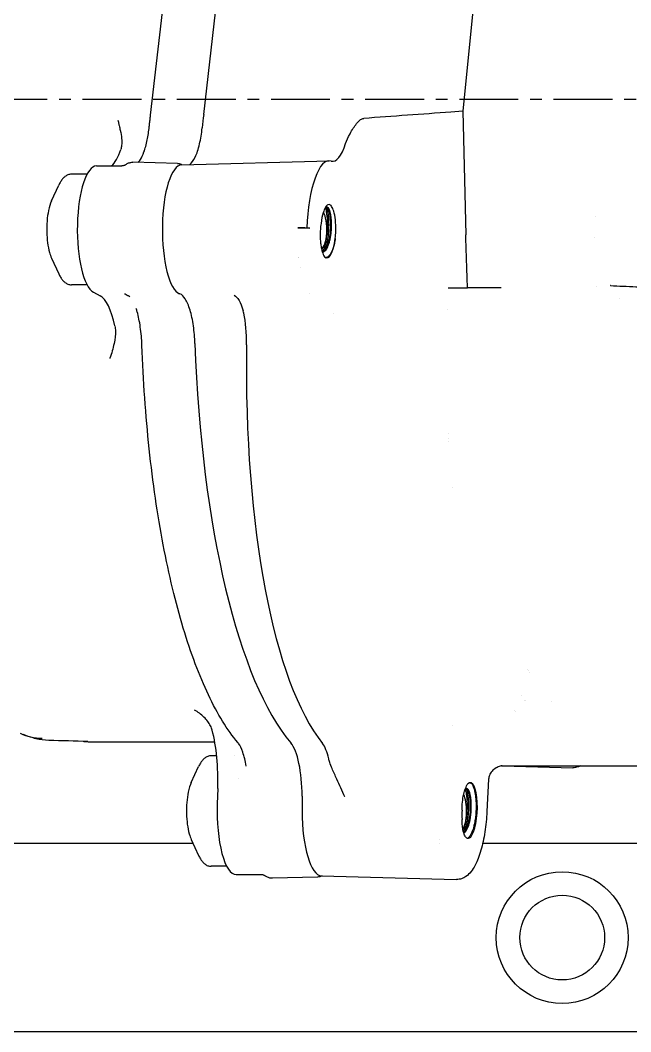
# Model space of a CAD drawing. Header units: millimetres. Extents: x 0 to 7722, y 0 to 5460.
# Drawn here: x 1285.4 to 1350.2, y 3435 to 3542.4 of the extents above; entities that cross this region are included whole.
import ezdxf

# ---------------------------------------------------------------- set-up
doc = ezdxf.new("R2010")
doc.units = ezdxf.units.MM
doc.header["$LTSCALE"] = 5
doc.linetypes.add('CENTER', pattern=[2, 1.25, -0.25, 0.25, -0.25])
doc.layers.get('0').update_dxf_attribs({"linetype": 'CONTINUOUS'})
doc.layers.add('1', color=1, linetype='CENTER')

msp = doc.modelspace()

# ---------------------------------------------------------------- linework, layer by layer
for p, q in [((1304.867, 3532.397), (1309.618, 3573.432)), ((1299.225, 3532.327), (1303.949, 3573.132)), ((1335.458, 3563.864), (1332.369, 3532.748)), ((1332.369, 3532.748), (1331.117, 3532.658)), ((1332.369, 3532.748), (1332.691, 3519.628)), ((1302.097, 3527.202), (1297.329, 3527.333)), ((1302.527, 3527.065), (1318.172, 3527.494)), ((1292.484, 3526.065), (1290.823, 3526.065)), ((1293.483, 3526.94), (1296.162, 3526.94)), ((1288.71, 3523.219), (1289.486, 3524.902)), ((1315.817, 3520.353), (1316.125, 3520.327)), ((1317.518, 3518.268), (1317.379, 3518.114)), ((1288.71, 3517.161), (1289.486, 3515.478)), ((1314.967, 3517.235), (1314.967, 3517.235)), ((1292.484, 3514.315), (1290.823, 3514.315)), ((1293.169, 3513.521), (1293.863, 3513.16)), ((1302.35, 3513.344), (1302.314, 3513.357)), ((1330.806, 3513.983), (1332.867, 3513.983)), ((1293.43, 3465.77), (1306.043, 3465.77)), ((1306.246, 3464.304), (1305.662, 3464.304)), ((1308.186, 3464.304), (1308.186, 3464.304)), ((1303.549, 3461.458), (1304.325, 3463.141)), ((1336.47, 3463.233), (1357.106, 3463.233)), ((1336.575, 3463.233), (1344.049, 3463.028)), ((1335.111, 3461.814), (1334.938, 3458.378)), ((1306.361, 3460.825), (1306.305, 3459.178)), ((1315.316, 3460.008), (1315.316, 3458.429)), ((1303.549, 3455.4), (1304.325, 3453.717)), ((1303.741, 3454.983), (1157.931, 3454.983)), ((1329.952, 3454.983), (1329.952, 3454.983)), ((1363.152, 3454.983), (1334.483, 3454.983)), ((1307.323, 3452.554), (1305.662, 3452.554)), ((1308.323, 3451.679), (1311.001, 3451.679)), ((1316.936, 3451.416), (1312.168, 3451.285)), ((1317.366, 3451.554), (1331.695, 3451.161)), ((1367.097, 3434.983), (1157.931, 3434.983))]:
    msp.add_line(p, q)
for radius in [7, 4.5]:
    msp.add_circle((1342.931, 3444.983), radius)
for centre, major_axis, ratio, start_param, end_param in [((1319.249, 3513.983), (0, 51.25), 0.3007058, 1.2032801, 1.2327296), ((1318.714, 3533.442), (-0.163, -6.007), 0.3002141, 6.1968466, 7.1101405), ((1294.472, 3534.679), (0, -8), 0.3007058, 0.2562555, 0.724394), ((1302.544, 3520.19), (0, -6.875), 0.3007058, 3.1498491, 6.171921), ((1318.008, 3520.195), (0.2, 7.299), 0.3004997, 6.1968693, 7.840535), ((1293.483, 3520.19), (0, 6.75), 0.3007058, 0, 2.9862584), ((1318.008, 3520.19), (0.066, 2.4), 0.3004998, 0.7456676, 1.3028986), ((1317.326, 3520.19), (0, -2.025), 0.3007058, 0.0660062, 2.7060415), ((1315.172, 3520.353), (0.999, -0.033), 0.0163258, 0.3053666, 1.9030161), ((1318.008, 3520.19), (0.082, 3), 0.3004998, 2.8945865, 4.3956815), ((1319.249, 3513.983), (0, -45.2), 0.3007058, 1.5918713, 1.5919181), ((1348.032, 3514.139), (-0.143, 0.007), 0.7075589, 4.7144619, 4.8523712), ((1293.49, 3505.257), (0, 8), 0.3007058, 5.3380174, 6.127851), ((1307.587, 3507.238), (-0.33, -5.999), 0.300291, 2.3285655, 2.3897647), ((1307.589, 3507.243), (-0.328, -5.993), 0.3002604, 1.705416, 2.3281962), ((1319.249, 3513.983), (0, -51.25), 0.3007058, 4.8279271, 5.9434013), ((1325.071, 3514.054), (2.824, 51.403), 0.2998821, 1.7062698, 2.8175887), ((1319.251, 3513.981), (0, -45.195), 0.3007058, 1.0829036, 1.0829055), ((1303.97, 3461.713), (0, 8), 0.3007058, 4.6011247, 5.4366593), ((1287.943, 3472.122), (-2.388, -5.504), 0.9461087, 6.2519874, 6.6727542), ((1313.511, 3460.005), (-0.001, -6.001), 0.3007573, 1.5713292, 2.8018569), ((1316.602, 3459.945), (-0.327, -5.994), 0.3002407, 2.3241826, 2.8170451), ((1308.323, 3458.428), (0, 5.875), 0.3007058, 0.0759111, 0.0759204), ((1308.323, 3458.429), (0, 3.584), 0.3007058, 6.0530767, 6.0530898), ((1333.006, 3458.429), (0.165, 3), 0.2998824, 3.5100011, 6.5612746), ((1332.165, 3458.429), (0, -2.025), 0.3007058, 0.3470042, 2.6243693), ((1308.323, 3458.429), (0, -6.75), 0.3007058, 4.6011247, 6.2831853), ((1317.383, 3458.429), (0, -6.875), 0.3007058, 4.712389, 6.2749288), ((1333.006, 3458.429), (0.132, 2.4), 0.2998824, 1.5441923, 1.9656531)]:
    msp.add_ellipse(centre, major_axis=major_axis, ratio=ratio, start_param=start_param, end_param=end_param)
for points in [[(1331.117, 3532.658), (1328.03, 3532.437), (1324.944, 3532.213), (1321.857, 3531.985)], [(1295.762, 3531.789), (1295.794, 3531.659), (1295.825, 3531.529), (1295.854, 3531.401)], [(1302.493, 3527.118), (1302.516, 3527.108), (1302.529, 3527.107), (1302.54, 3527.106)], [(1302.54, 3527.106), (1302.54, 3527.106), (1302.54, 3527.106), (1302.54, 3527.106)], [(1318.345, 3521.82), (1318.345, 3521.82), (1318.345, 3521.82), (1318.345, 3521.82)], [(1318.305, 3521.27), (1318.305, 3521.27), (1318.305, 3521.269), (1318.305, 3521.269)], [(1346.491, 3521.527), (1346.491, 3521.527), (1346.491, 3521.527), (1346.491, 3521.527)], [(1314.847, 3520.379), (1315.17, 3520.371), (1315.494, 3520.362), (1315.817, 3520.353)], [(1318.217, 3519.388), (1318.217, 3519.388), (1318.217, 3519.388), (1318.217, 3519.388)], [(1346.394, 3519.349), (1346.394, 3519.349), (1346.394, 3519.349), (1346.394, 3519.349)], [(1317.702, 3517.88), (1317.702, 3517.88), (1317.702, 3517.88), (1317.702, 3517.88)], [(1314.972, 3517.192), (1314.972, 3517.192), (1314.972, 3517.192), (1314.972, 3517.192)], [(1315.115, 3516.204), (1315.115, 3516.204), (1315.115, 3516.204), (1315.115, 3516.204)], [(1346.531, 3514.166), (1346.531, 3514.166), (1346.531, 3514.166), (1346.531, 3514.166)], [(1297.015, 3513.052), (1296.97, 3513.089), (1296.935, 3513.107), (1296.911, 3513.115)], [(1316.073, 3513.439), (1316.073, 3513.439), (1316.073, 3513.439), (1316.073, 3513.44)], [(1297.015, 3513.052), (1297.015, 3513.052), (1297.015, 3513.052), (1297.016, 3513.052)], [(1348.962, 3512.888), (1348.962, 3512.888), (1348.962, 3512.888), (1348.962, 3512.887)], [(1318.623, 3511.255), (1318.623, 3511.255), (1318.623, 3511.255), (1318.623, 3511.254)], [(1330.714, 3511.69), (1330.714, 3511.69), (1330.714, 3511.69), (1330.714, 3511.69)], [(1330.822, 3498.531), (1330.822, 3498.531), (1330.822, 3498.531), (1330.822, 3498.531)], [(1330.852, 3497.993), (1330.852, 3497.993), (1330.852, 3497.993), (1330.852, 3497.993)], [(1330.869, 3497.703), (1330.869, 3497.703), (1330.869, 3497.703), (1330.869, 3497.703)], [(1339.292, 3473.506), (1339.292, 3473.506), (1339.292, 3473.506), (1339.292, 3473.506)], [(1339.4, 3473.307), (1339.4, 3473.307), (1339.4, 3473.307), (1339.4, 3473.307)], [(1339.505, 3473.118), (1339.505, 3473.118), (1339.505, 3473.118), (1339.505, 3473.118)], [(1338.577, 3470.709), (1338.577, 3470.709), (1338.577, 3470.709), (1338.577, 3470.709)], [(1338.926, 3470.208), (1338.926, 3470.208), (1338.926, 3470.209), (1338.926, 3470.209)], [(1338.988, 3470.124), (1338.988, 3470.124), (1338.988, 3470.124), (1338.988, 3470.124)], [(1337.914, 3469.123), (1337.914, 3469.123), (1337.914, 3469.123), (1337.914, 3469.123)], [(1341.816, 3470.038), (1341.816, 3470.038), (1341.816, 3470.038), (1341.816, 3470.038)], [(1338.002, 3469.005), (1338.002, 3469.005), (1338.002, 3469.005), (1338.002, 3469.005)], [(1338.018, 3468.984), (1338.018, 3468.984), (1338.018, 3468.984), (1338.018, 3468.984)], [(1331.271, 3467.469), (1331.271, 3467.469), (1331.271, 3467.469), (1331.271, 3467.469)], [(1286.769, 3466.186), (1286.406, 3466.293), (1286.054, 3466.416), (1285.71, 3466.553)], [(1286.769, 3466.186), (1286.769, 3466.186), (1286.769, 3466.186), (1286.769, 3466.186)], [(1292.582, 3465.816), (1291.203, 3465.844), (1289.816, 3465.887), (1288.42, 3465.93)], [(1336.138, 3463.123), (1336.057, 3463.085), (1335.978, 3463.043), (1335.901, 3462.998)], [(1336.556, 3463.233), (1336.405, 3463.221), (1336.257, 3463.18), (1336.137, 3463.123)], [(1329.902, 3455.451), (1329.902, 3455.451), (1329.902, 3455.451), (1329.902, 3455.451)], [(1332.541, 3456.118), (1332.541, 3456.118), (1332.541, 3456.118), (1332.541, 3456.118)], [(1317.442, 3451.552), (1317.288, 3451.472), (1317.114, 3451.421), (1316.936, 3451.416)], [(1331.695, 3451.161), (1331.695, 3451.161), (1331.695, 3451.161), (1331.695, 3451.161)]]:
    msp.add_open_spline(points, degree=3)
for points, knots in [([(1295.854, 3531.401), (1295.867, 3531.347), (1295.88, 3531.292), (1295.933, 3531.07), (1295.973, 3530.9), (1296.144, 3530.103), (1296.206, 3529.574), (1296.143, 3528.967), (1296.111, 3528.82), (1296.066, 3528.688)], [-0.33698994, -0.33698994, -0.33698994, -0.33698994, -0.32896844, -0.32896844, -0.30413388, -0.30413388, -0.20982733, -0.20982733, -0.17476479, -0.17476479, -0.17476479, -0.17476479]), ([(1299.09, 3531.119), (1299.099, 3531.2), (1299.108, 3531.281), (1299.125, 3531.442), (1299.134, 3531.523), (1299.152, 3531.684), (1299.161, 3531.764), (1299.179, 3531.925), (1299.188, 3532.006), (1299.207, 3532.166), (1299.216, 3532.247), (1299.225, 3532.327)], [0.342294892, 0.342294892, 0.342294892, 0.342294892, 0.347339156, 0.347339156, 0.352383421, 0.352383421, 0.357427686, 0.357427686, 0.36247195, 0.36247195, 0.367516215, 0.367516215, 0.367516215, 0.367516215]), ([(1319.931, 3529.339), (1320.022, 3529.635), (1320.186, 3529.983), (1320.623, 3530.763), (1320.868, 3531.143), (1321.084, 3531.433)], [0.000001, 0.000001, 0.000001, 0.000001, 0.12162856, 0.12162856, 0.24748919, 0.24748919, 0.24748919, 0.24748919]), ([(1321.084, 3531.433), (1321.205, 3531.594), (1321.355, 3531.757), (1321.571, 3531.896), (1321.634, 3531.929), (1321.751, 3531.97), (1321.806, 3531.981), (1321.857, 3531.985)], [-1.235856621, -1.235856621, -1.235856621, -1.235856621, -1.178234047, -1.178234047, -1.15870761, -1.15870761, -1.142792169, -1.142792169, -1.142792169, -1.142792169]), ([(1297.89, 3527.318), (1297.961, 3527.375), (1298.057, 3527.479), (1298.279, 3527.824), (1298.409, 3528.097), (1298.657, 3528.784), (1298.776, 3529.219), (1298.963, 3530.135), (1299.037, 3530.617), (1299.09, 3531.119)], [0.15031853, 0.15031853, 0.15031853, 0.15031853, 0.27569203, 0.27569203, 0.4362117, 0.4362117, 0.61182032, 0.61182032, 0.77215407, 0.77215407, 0.77215407, 0.77215407]), ([(1303.361, 3527.088), (1303.372, 3527.095), (1303.383, 3527.102), (1303.597, 3527.258), (1303.792, 3527.522), (1304.145, 3528.259), (1304.3, 3528.726), (1304.55, 3529.787), (1304.645, 3530.364), (1304.71, 3530.981)], [0.1850497, 0.1850497, 0.1850497, 0.1850497, 0.19609067, 0.19609067, 0.4039702, 0.4039702, 0.61190113, 0.61190113, 0.8080357, 0.8080357, 0.8080357, 0.8080357]), ([(1296.519, 3527.04), (1296.564, 3527.076), (1296.611, 3527.11), (1296.709, 3527.172), (1296.76, 3527.199), (1296.866, 3527.248), (1296.92, 3527.269), (1297.033, 3527.303), (1297.091, 3527.316), (1297.209, 3527.332), (1297.269, 3527.335), (1297.329, 3527.333)], [1.33465712, 1.33465712, 1.33465712, 1.33465712, 1.38353625, 1.38353625, 1.43241539, 1.43241539, 1.48129453, 1.48129453, 1.53017367, 1.53017367, 1.57905281, 1.57905281, 1.57905281, 1.57905281]), ([(1302.097, 3527.202), (1302.124, 3527.202), (1302.152, 3527.2), (1302.206, 3527.194), (1302.233, 3527.19), (1302.287, 3527.181), (1302.313, 3527.175), (1302.366, 3527.162), (1302.392, 3527.154), (1302.443, 3527.137), (1302.468, 3527.128), (1302.493, 3527.118)], [1.57905281, 1.57905281, 1.57905281, 1.57905281, 1.60175824, 1.60175824, 1.62446367, 1.62446367, 1.6471691, 1.6471691, 1.66987453, 1.66987453, 1.69257996, 1.69257996, 1.69257996, 1.69257996]), ([(1290.823, 3526.065), (1290.696, 3526.065), (1290.571, 3526.04), (1290.342, 3525.951), (1290.238, 3525.889), (1290.051, 3525.743), (1289.967, 3525.658), (1289.812, 3525.472), (1289.741, 3525.37), (1289.607, 3525.149), (1289.545, 3525.03), (1289.486, 3524.902)], [4.71238898, 4.71238898, 4.71238898, 4.71238898, 4.82793254, 4.82793254, 4.94347609, 4.94347609, 5.05901965, 5.05901965, 5.17456321, 5.17456321, 5.29010676, 5.29010676, 5.29010676, 5.29010676]), ([(1296.519, 3527.04), (1296.517, 3527.039), (1296.511, 3527.034), (1296.49, 3527.021), (1296.475, 3527.012), (1296.434, 3526.992), (1296.408, 3526.982), (1296.349, 3526.963), (1296.314, 3526.955), (1296.241, 3526.943), (1296.201, 3526.94), (1296.162, 3526.94)], [1.33465712, 1.33465712, 1.33465712, 1.33465712, 1.38188496, 1.38188496, 1.4291128, 1.4291128, 1.47634064, 1.47634064, 1.52356848, 1.52356848, 1.57079633, 1.57079633, 1.57079633, 1.57079633]), ([(1288.71, 3523.219), (1288.577, 3522.932), (1288.474, 3522.59), (1288.322, 3521.86), (1288.27, 3521.482), (1288.209, 3520.707), (1288.198, 3520.311), (1288.216, 3519.53), (1288.245, 3519.145), (1288.34, 3518.416), (1288.407, 3518.072), (1288.555, 3517.544), (1288.626, 3517.342), (1288.71, 3517.161)], [5.2901068, 5.2901068, 5.2901068, 5.2901068, 5.6789314, 5.6789314, 6.0253293, 6.0253293, 6.360161, 6.360161, 6.6932449, 6.6932449, 7.0314197, 7.0314197, 7.2762639, 7.2762639, 7.2762639, 7.2762639]), ([(1318.839, 3519.232), (1318.872, 3519.533), (1318.885, 3519.784), (1318.899, 3520.192), (1318.898, 3520.433), (1318.874, 3521.039), (1318.837, 3521.395), (1318.717, 3522.037), (1318.642, 3522.265), (1318.494, 3522.597), (1318.407, 3522.723), (1318.227, 3522.855), (1318.136, 3522.865), (1317.954, 3522.773), (1317.865, 3522.674), (1317.7, 3522.381), (1317.628, 3522.196), (1317.567, 3521.966)], [-0.61791317, -0.61791317, -0.61791317, -0.61791317, -0.58179369, -0.58179369, -0.5300367, -0.5300367, -0.4482573, -0.4482573, -0.36103487, -0.36103487, -0.26710898, -0.26710898, -0.17705663, -0.17705663, -0.08861413, -0.08861413, -0.000001, -0.000001, -0.000001, -0.000001]), ([(1317.885, 3522.578), (1317.904, 3522.57), (1317.923, 3522.558), (1317.941, 3522.542), (1318.011, 3522.482), (1318.075, 3522.368), (1318.132, 3522.204), (1318.161, 3522.122), (1318.187, 3522.03), (1318.21, 3521.927), (1318.234, 3521.824), (1318.254, 3521.71), (1318.271, 3521.588), (1318.288, 3521.467), (1318.3, 3521.338), (1318.309, 3521.203), (1318.318, 3521.067), (1318.324, 3520.924), (1318.326, 3520.779), (1318.327, 3520.635), (1318.325, 3520.488), (1318.319, 3520.338), (1318.312, 3520.189), (1318.302, 3520.037), (1318.287, 3519.889), (1318.257, 3519.594), (1318.208, 3519.302), (1318.146, 3519.041), (1318.084, 3518.78), (1318.008, 3518.542), (1317.921, 3518.351), (1317.878, 3518.255), (1317.83, 3518.169), (1317.781, 3518.096), (1317.732, 3518.023), (1317.681, 3517.962), (1317.629, 3517.915), (1317.577, 3517.867), (1317.523, 3517.833), (1317.469, 3517.812), (1317.466, 3517.811), (1317.464, 3517.81), (1317.461, 3517.809)], [0.014569824, 0.014569824, 0.014569824, 0.014569824, 0.015625, 0.015625, 0.015625, 0.01953125, 0.01953125, 0.01953125, 0.021484375, 0.021484375, 0.021484375, 0.0234375, 0.0234375, 0.0234375, 0.025390625, 0.025390625, 0.025390625, 0.02734375, 0.02734375, 0.02734375, 0.029296875, 0.029296875, 0.029296875, 0.03125, 0.03125, 0.03125, 0.03515625, 0.03515625, 0.03515625, 0.0390625, 0.0390625, 0.0390625, 0.041015625, 0.041015625, 0.041015625, 0.04296875, 0.04296875, 0.04296875, 0.044921875, 0.044921875, 0.044921875, 0.045022383, 0.045022383, 0.045022383, 0.045022383]), ([(1317.467, 3517.79), (1317.505, 3517.79), (1317.543, 3517.798), (1317.581, 3517.811), (1317.689, 3517.851), (1317.795, 3517.948), (1317.892, 3518.093), (1317.94, 3518.166), (1317.987, 3518.252), (1318.031, 3518.348), (1318.076, 3518.444), (1318.117, 3518.55), (1318.156, 3518.665), (1318.194, 3518.781), (1318.229, 3518.907), (1318.26, 3519.038), (1318.291, 3519.169), (1318.318, 3519.306), (1318.341, 3519.449), (1318.364, 3519.592), (1318.383, 3519.74), (1318.399, 3519.888), (1318.414, 3520.036), (1318.425, 3520.185), (1318.432, 3520.336), (1318.446, 3520.637), (1318.443, 3520.93), (1318.423, 3521.203), (1318.413, 3521.34), (1318.399, 3521.468), (1318.382, 3521.59), (1318.365, 3521.711), (1318.345, 3521.826), (1318.323, 3521.929), (1318.3, 3522.032), (1318.274, 3522.125), (1318.246, 3522.206), (1318.218, 3522.287), (1318.187, 3522.357), (1318.154, 3522.414), (1318.122, 3522.47), (1318.088, 3522.513), (1318.053, 3522.543), (1318.018, 3522.572), (1317.982, 3522.588), (1317.947, 3522.59), (1317.877, 3522.593), (1317.806, 3522.539), (1317.74, 3522.434), (1317.728, 3522.414), (1317.716, 3522.393), (1317.704, 3522.37)], [0.959579544, 0.959579544, 0.959579544, 0.959579544, 0.9609375, 0.9609375, 0.9609375, 0.96484375, 0.96484375, 0.96484375, 0.966796875, 0.966796875, 0.966796875, 0.96875, 0.96875, 0.96875, 0.970703125, 0.970703125, 0.970703125, 0.97265625, 0.97265625, 0.97265625, 0.974609375, 0.974609375, 0.974609375, 0.9765625, 0.9765625, 0.9765625, 0.98046875, 0.98046875, 0.98046875, 0.982421875, 0.982421875, 0.982421875, 0.984375, 0.984375, 0.984375, 0.986328125, 0.986328125, 0.986328125, 0.98828125, 0.98828125, 0.98828125, 0.990234375, 0.990234375, 0.990234375, 0.9921875, 0.9921875, 0.9921875, 0.99609375, 0.99609375, 0.99609375, 0.996812929, 0.996812929, 0.996812929, 0.996812929]), ([(1317.788, 3522.501), (1317.816, 3522.403), (1317.841, 3522.297), (1317.863, 3522.183), (1317.891, 3522.039), (1317.916, 3521.881), (1317.937, 3521.713), (1317.957, 3521.546), (1317.972, 3521.371), (1317.982, 3521.188), (1317.992, 3521.006), (1317.996, 3520.815), (1317.995, 3520.623), (1317.993, 3520.432), (1317.986, 3520.239), (1317.973, 3520.045), (1317.96, 3519.852), (1317.941, 3519.657), (1317.918, 3519.47), (1317.871, 3519.095), (1317.802, 3518.735), (1317.713, 3518.423), (1317.669, 3518.267), (1317.62, 3518.121), (1317.566, 3517.989), (1317.543, 3517.93), (1317.519, 3517.875), (1317.494, 3517.823)], [0.051193, 0.051193, 0.051193, 0.051193, 0.052734375, 0.052734375, 0.052734375, 0.0546875, 0.0546875, 0.0546875, 0.056640625, 0.056640625, 0.056640625, 0.05859375, 0.05859375, 0.05859375, 0.060546875, 0.060546875, 0.060546875, 0.0625, 0.0625, 0.0625, 0.06640625, 0.06640625, 0.06640625, 0.068359375, 0.068359375, 0.068359375, 0.069220415, 0.069220415, 0.069220415, 0.069220415]), ([(1317.795, 3518.118), (1317.808, 3518.152), (1317.82, 3518.188), (1317.832, 3518.225), (1317.879, 3518.371), (1317.922, 3518.527), (1317.96, 3518.692), (1317.998, 3518.858), (1318.032, 3519.033), (1318.061, 3519.215), (1318.09, 3519.397), (1318.114, 3519.583), (1318.131, 3519.772), (1318.149, 3519.961), (1318.161, 3520.155), (1318.167, 3520.347), (1318.173, 3520.538), (1318.174, 3520.726), (1318.17, 3520.912), (1318.166, 3521.098), (1318.156, 3521.282), (1318.142, 3521.455), (1318.128, 3521.628), (1318.11, 3521.792), (1318.086, 3521.948), (1318.083, 3521.966), (1318.08, 3521.983), (1318.077, 3522), (1318.068, 3522.059), (1318.057, 3522.117), (1318.046, 3522.173), (1318.02, 3522.3), (1317.992, 3522.418), (1317.96, 3522.524)], [0.946774593, 0.946774593, 0.946774593, 0.946774593, 0.947265625, 0.947265625, 0.947265625, 0.94921875, 0.94921875, 0.94921875, 0.951171875, 0.951171875, 0.951171875, 0.953125, 0.953125, 0.953125, 0.955078125, 0.955078125, 0.955078125, 0.95703125, 0.95703125, 0.95703125, 0.958984375, 0.958984375, 0.958984375, 0.9609375, 0.9609375, 0.9609375, 0.961153054, 0.961153054, 0.961153054, 0.961914063, 0.961914063, 0.961914063, 0.963640709, 0.963640709, 0.963640709, 0.963640709]), ([(1317.33, 3520.844), (1317.313, 3520.742), (1317.298, 3520.636), (1317.285, 3520.527), (1317.278, 3520.462), (1317.271, 3520.395), (1317.265, 3520.329), (1317.25, 3520.152), (1317.24, 3519.972), (1317.236, 3519.79), (1317.232, 3519.607), (1317.233, 3519.427), (1317.24, 3519.25), (1317.247, 3519.074), (1317.26, 3518.899), (1317.278, 3518.733), (1317.285, 3518.662), (1317.294, 3518.592), (1317.304, 3518.524), (1317.317, 3518.435), (1317.331, 3518.349), (1317.347, 3518.265), (1317.375, 3518.118), (1317.409, 3517.982), (1317.445, 3517.859), (1317.519, 3517.614), (1317.608, 3517.418), (1317.707, 3517.287)], [0, 0, 0, 0, 0.0779485, 0.0779485, 0.0779485, 0.125, 0.125, 0.125, 0.25, 0.25, 0.25, 0.375, 0.375, 0.375, 0.5, 0.5, 0.5, 0.5540466, 0.5540466, 0.5540466, 0.625, 0.625, 0.625, 0.75, 0.75, 0.75, 1, 1, 1, 1]), ([(1332.867, 3513.983), (1332.84, 3514.924), (1332.808, 3515.865), (1332.777, 3516.805), (1332.746, 3517.746), (1332.714, 3518.687), (1332.691, 3519.628)], [0, 0, 0, 0, 0.5, 0.5, 0.5, 0.99999999, 0.99999999, 0.99999999, 0.99999999]), ([(1318.839, 3519.232), (1318.811, 3519.047), (1318.777, 3518.871), (1318.739, 3518.703), (1318.7, 3518.536), (1318.656, 3518.375), (1318.608, 3518.228), (1318.559, 3518.082), (1318.507, 3517.949), (1318.451, 3517.829), (1318.395, 3517.71), (1318.336, 3517.604), (1318.275, 3517.516), (1318.214, 3517.429), (1318.151, 3517.358), (1318.085, 3517.305), (1318.018, 3517.251), (1317.951, 3517.216), (1317.883, 3517.2), (1317.878, 3517.199), (1317.874, 3517.198), (1317.869, 3517.197)], [0, 0, 0, 0, 0.001953125, 0.001953125, 0.001953125, 0.00390625, 0.00390625, 0.00390625, 0.005859375, 0.005859375, 0.005859375, 0.0078125, 0.0078125, 0.0078125, 0.009765625, 0.009765625, 0.009765625, 0.01171875, 0.01171875, 0.01171875, 0.011847205, 0.011847205, 0.011847205, 0.011847205]), ([(1289.486, 3515.478), (1289.545, 3515.35), (1289.607, 3515.231), (1289.741, 3515.01), (1289.812, 3514.908), (1289.967, 3514.722), (1290.051, 3514.637), (1290.238, 3514.491), (1290.342, 3514.429), (1290.571, 3514.34), (1290.696, 3514.315), (1290.823, 3514.315)], [0.99307854, 0.99307854, 0.99307854, 0.99307854, 1.1086221, 1.1086221, 1.22416566, 1.22416566, 1.33970921, 1.33970921, 1.45525277, 1.45525277, 1.57079633, 1.57079633, 1.57079633, 1.57079633]), ([(1348.037, 3514.24), (1348.945, 3514.195), (1349.848, 3514.151), (1350.746, 3514.109), (1351.194, 3514.087), (1351.642, 3514.066), (1352.088, 3514.045), (1352.534, 3514.025), (1352.978, 3514.004), (1353.417, 3513.984)], [0, 0, 0, 0, 0.5, 0.5, 0.5, 0.75, 0.75, 0.75, 1, 1, 1, 1]), ([(1296.471, 3513.37), (1296.477, 3513.367), (1296.482, 3513.364), (1296.492, 3513.358), (1296.496, 3513.355), (1296.504, 3513.351), (1296.507, 3513.349), (1296.512, 3513.345), (1296.514, 3513.344), (1296.517, 3513.341), (1296.518, 3513.341), (1296.519, 3513.34)], [4.867723284, 4.867723284, 4.867723284, 4.867723284, 4.883884265, 4.883884265, 4.900045247, 4.900045247, 4.916206229, 4.916206229, 4.93236721, 4.93236721, 4.948528192, 4.948528192, 4.948528192, 4.948528192]), ([(1296.911, 3513.115), (1296.882, 3513.126), (1296.854, 3513.137), (1296.798, 3513.162), (1296.771, 3513.176), (1296.718, 3513.204), (1296.692, 3513.219), (1296.641, 3513.251), (1296.615, 3513.268), (1296.566, 3513.303), (1296.542, 3513.321), (1296.519, 3513.34)], [4.82112559, 4.82112559, 4.82112559, 4.82112559, 4.84660611, 4.84660611, 4.87208663, 4.87208663, 4.89756715, 4.89756715, 4.92304767, 4.92304767, 4.94852819, 4.94852819, 4.94852819, 4.94852819]), ([(1303.941, 3508.075), (1303.918, 3508.724), (1303.864, 3509.357), (1303.691, 3510.574), (1303.57, 3511.145), (1303.274, 3512.123), (1303.102, 3512.523), (1302.735, 3513.093), (1302.545, 3513.272), (1302.35, 3513.344)], [0, 0, 0, 0, 0.19608835, 0.19608835, 0.4039702, 0.4039702, 0.61189881, 0.61189881, 0.8080357, 0.8080357, 0.8080357, 0.8080357]), ([(1308.088, 3513.2), (1308.282, 3513.125), (1308.462, 3512.947), (1308.628, 3512.665), (1308.794, 3512.383), (1308.938, 3512.011), (1309.058, 3511.553)], [0.00000001, 0.00000001, 0.00000001, 0.00000001, 0.5, 0.5, 0.5, 1, 1, 1, 1]), ([(1336.448, 3513.983), (1336.139, 3513.983), (1335.817, 3513.983), (1335.111, 3513.983), (1334.733, 3513.983), (1334.047, 3513.983), (1333.741, 3513.983), (1333.229, 3513.983), (1333.022, 3513.983), (1332.867, 3513.983)], [0, 0, 0, 0, 0.09703042, 0.09703042, 0.21189233, 0.21189233, 0.32046938, 0.32046938, 0.4238132, 0.4238132, 0.4238132, 0.4238132]), ([(1298.31, 3507.884), (1298.285, 3508.555), (1298.228, 3509.22), (1298.058, 3510.419), (1297.945, 3510.97), (1297.776, 3511.567), (1297.738, 3511.691), (1297.699, 3511.808)], [0, 0, 0, 0, 0.20266919, 0.20266919, 0.39958774, 0.39958774, 0.45428806, 0.45428806, 0.45428806, 0.45428806]), ([(1295.44, 3509.941), (1295.475, 3509.78), (1295.496, 3509.602), (1295.511, 3509.014), (1295.458, 3508.572), (1295.242, 3507.565), (1295.087, 3507.041), (1294.916, 3506.506), (1294.914, 3506.502), (1294.913, 3506.499)], [-0.4245405, -0.4245405, -0.4245405, -0.4245405, -0.34091819, -0.34091819, -0.17247531, -0.17247531, 0, 0, 0.00125206, 0.00125206, 0.00125206, 0.00125206]), ([(1308.485, 3465.719), (1307.382, 3467.026), (1306.34, 3468.718), (1304.401, 3472.798), (1303.505, 3475.185), (1301.894, 3480.546), (1301.18, 3483.52), (1299.966, 3489.911), (1299.467, 3493.328), (1298.706, 3500.442), (1298.445, 3504.138), (1298.31, 3507.884)], [5.0546839, 5.0546839, 5.0546839, 5.0546839, 5.2764309, 5.2764309, 5.4981779, 5.4981779, 5.719925, 5.719925, 5.941672, 5.941672, 6.1634191, 6.1634191, 6.1634191, 6.1634191]), ([(1305.772, 3467.014), (1305.732, 3467.163), (1305.673, 3467.318), (1305.431, 3467.795), (1305.196, 3468.109), (1304.596, 3468.7), (1304.254, 3468.949), (1303.906, 3469.149), (1303.904, 3469.15), (1303.901, 3469.152)], [1.2622522, 1.2622522, 1.2622522, 1.2622522, 1.3458745, 1.3458745, 1.51431734, 1.51431734, 1.68679262, 1.68679262, 1.68804469, 1.68804469, 1.68804469, 1.68804469]), ([(1288.42, 3465.93), (1287.965, 3465.945), (1287.503, 3466.002), (1286.964, 3466.132), (1286.866, 3466.158), (1286.769, 3466.186)], [0, 0, 0, 0, 0.13695401, 0.13695401, 0.16760877, 0.16760877, 0.16760877, 0.16760877]), ([(1292.129, 3465.826), (1292.148, 3465.824), (1292.167, 3465.822), (1292.323, 3465.81), (1292.461, 3465.8), (1292.737, 3465.785), (1292.876, 3465.78), (1293.153, 3465.772), (1293.292, 3465.77), (1293.43, 3465.77)], [1.545114118, 1.545114118, 1.545114118, 1.545114118, 1.546222005, 1.546222005, 1.554413445, 1.554413445, 1.562604886, 1.562604886, 1.570796327, 1.570796327, 1.570796327, 1.570796327]), ([(1309.391, 3463.196), (1309.29, 3463.751), (1309.161, 3464.256), (1308.88, 3465.067), (1308.722, 3465.39), (1308.545, 3465.644), (1308.514, 3465.684), (1308.485, 3465.719)], [0, 0, 0, 0, 0.19630504, 0.19630504, 0.38651833, 0.38651833, 0.42734788, 0.42734788, 0.42734788, 0.42734788]), ([(1305.662, 3464.304), (1305.535, 3464.304), (1305.41, 3464.279), (1305.181, 3464.19), (1305.077, 3464.128), (1304.89, 3463.981), (1304.806, 3463.897), (1304.651, 3463.711), (1304.58, 3463.609), (1304.446, 3463.388), (1304.384, 3463.268), (1304.325, 3463.141)], [4.71238898, 4.71238898, 4.71238898, 4.71238898, 4.82793254, 4.82793254, 4.94347609, 4.94347609, 5.05901965, 5.05901965, 5.17456321, 5.17456321, 5.29010676, 5.29010676, 5.29010676, 5.29010676]), ([(1318.245, 3463.593), (1318.223, 3463.659), (1318.204, 3463.723), (1318.168, 3463.85), (1318.153, 3463.913), (1318.139, 3463.974)], [-0.049714346, -0.049714346, -0.049714346, -0.049714346, -0.024874091, -0.024874091, -0.000000272, -0.000000272, -0.000000272, -0.000000272]), ([(1319.864, 3459.919), (1319.862, 3459.922), (1319.861, 3459.925), (1319.595, 3460.559), (1319.295, 3461.194), (1318.828, 3462.191), (1318.651, 3462.571), (1318.401, 3463.16), (1318.314, 3463.382), (1318.245, 3463.593)], [-0.00101079, -0.00101079, -0.00101079, -0.00101079, 0, 0, 0.2070955, 0.2070955, 0.33666868, 0.33666868, 0.41760506, 0.41760506, 0.41760506, 0.41760506]), ([(1335.901, 3462.998), (1335.745, 3462.906), (1335.602, 3462.791), (1335.363, 3462.527), (1335.263, 3462.374), (1335.149, 3462.087), (1335.119, 3461.956), (1335.111, 3461.826)], [0, 0, 0, 0, 0.05417593, 0.05417593, 0.10804567, 0.10804567, 0.14723961, 0.14723961, 0.14723961, 0.14723961]), ([(1344.882, 3463.233), (1344.79, 3463.184), (1344.694, 3463.142), (1344.421, 3463.052), (1344.234, 3463.023), (1344.048, 3463.028)], [0.9464078, 0.9464078, 0.9464078, 0.9464078, 0.99621643, 0.99621643, 1.08134837, 1.08134837, 1.08134837, 1.08134837]), ([(1335.111, 3461.814), (1335.111, 3461.814), (1335.111, 3461.815), (1335.111, 3461.817), (1335.111, 3461.818), (1335.111, 3461.819), (1335.111, 3461.82), (1335.111, 3461.822), (1335.111, 3461.822), (1335.111, 3461.824), (1335.111, 3461.825), (1335.111, 3461.826)], [4.7647667503, 4.7647667503, 4.7647667503, 4.7647667503, 4.7663284298, 4.7663284298, 4.7678901093, 4.7678901093, 4.7694517888, 4.7694517888, 4.7710134683, 4.7710134683, 4.7725751478, 4.7725751478, 4.7725751478, 4.7725751478]), ([(1303.549, 3461.458), (1303.416, 3461.171), (1303.313, 3460.829), (1303.161, 3460.099), (1303.109, 3459.721), (1303.048, 3458.946), (1303.037, 3458.55), (1303.055, 3457.769), (1303.084, 3457.384), (1303.179, 3456.654), (1303.246, 3456.311), (1303.394, 3455.783), (1303.465, 3455.58), (1303.549, 3455.4)], [5.2901068, 5.2901068, 5.2901068, 5.2901068, 5.6789314, 5.6789314, 6.0253293, 6.0253293, 6.360161, 6.360161, 6.6932449, 6.6932449, 7.0314197, 7.0314197, 7.2762639, 7.2762639, 7.2762639, 7.2762639]), ([(1332.29, 3458.532), (1332.291, 3458.806), (1332.305, 3459.082), (1332.367, 3459.665), (1332.413, 3459.95), (1332.525, 3460.448), (1332.585, 3460.651), (1332.733, 3461.039), (1332.824, 3461.208), (1332.918, 3461.327)], [0.000001, 0.000001, 0.000001, 0.000001, 0.08330625, 0.08330625, 0.16845105, 0.16845105, 0.24677587, 0.24677587, 0.34097536, 0.34097536, 0.34097536, 0.34097536]), ([(1332.627, 3460.74), (1332.643, 3460.683), (1332.658, 3460.623), (1332.673, 3460.561), (1332.704, 3460.422), (1332.732, 3460.267), (1332.756, 3460.103), (1332.779, 3459.938), (1332.798, 3459.765), (1332.811, 3459.582), (1332.825, 3459.399), (1332.832, 3459.206), (1332.834, 3459.013), (1332.837, 3458.626), (1332.815, 3458.22), (1332.772, 3457.834), (1332.75, 3457.641), (1332.723, 3457.449), (1332.69, 3457.266), (1332.657, 3457.083), (1332.619, 3456.91), (1332.576, 3456.746), (1332.532, 3456.582), (1332.483, 3456.428), (1332.43, 3456.289), (1332.428, 3456.285), (1332.426, 3456.28), (1332.424, 3456.275)], [0.071384023, 0.071384023, 0.071384023, 0.071384023, 0.072265625, 0.072265625, 0.072265625, 0.07421875, 0.07421875, 0.07421875, 0.076171875, 0.076171875, 0.076171875, 0.078125, 0.078125, 0.078125, 0.08203125, 0.08203125, 0.08203125, 0.083984375, 0.083984375, 0.083984375, 0.0859375, 0.0859375, 0.0859375, 0.087890625, 0.087890625, 0.087890625, 0.087956473, 0.087956473, 0.087956473, 0.087956473]), ([(1332.724, 3460.817), (1332.763, 3460.8), (1332.802, 3460.766), (1332.839, 3460.715), (1332.872, 3460.669), (1332.905, 3460.609), (1332.935, 3460.537), (1332.965, 3460.465), (1332.993, 3460.382), (1333.019, 3460.286), (1333.045, 3460.191), (1333.069, 3460.084), (1333.088, 3459.968), (1333.108, 3459.853), (1333.124, 3459.729), (1333.136, 3459.598), (1333.148, 3459.466), (1333.157, 3459.326), (1333.161, 3459.184), (1333.166, 3459.042), (1333.166, 3458.895), (1333.163, 3458.745), (1333.156, 3458.445), (1333.133, 3458.142), (1333.092, 3457.848), (1333.071, 3457.701), (1333.046, 3457.559), (1333.017, 3457.423), (1332.989, 3457.287), (1332.956, 3457.155), (1332.92, 3457.032), (1332.885, 3456.91), (1332.846, 3456.796), (1332.804, 3456.693), (1332.762, 3456.589), (1332.717, 3456.494), (1332.669, 3456.413), (1332.621, 3456.331), (1332.571, 3456.262), (1332.519, 3456.205), (1332.5, 3456.183), (1332.479, 3456.164), (1332.459, 3456.146)], [0.021262291, 0.021262291, 0.021262291, 0.021262291, 0.0234375, 0.0234375, 0.0234375, 0.025390625, 0.025390625, 0.025390625, 0.02734375, 0.02734375, 0.02734375, 0.029296875, 0.029296875, 0.029296875, 0.03125, 0.03125, 0.03125, 0.033203125, 0.033203125, 0.033203125, 0.03515625, 0.03515625, 0.03515625, 0.0390625, 0.0390625, 0.0390625, 0.041015625, 0.041015625, 0.041015625, 0.04296875, 0.04296875, 0.04296875, 0.044921875, 0.044921875, 0.044921875, 0.046875, 0.046875, 0.046875, 0.048828125, 0.048828125, 0.048828125, 0.0495766, 0.0495766, 0.0495766, 0.0495766]), ([(1332.48, 3456.078), (1332.515, 3456.098), (1332.55, 3456.124), (1332.585, 3456.156), (1332.637, 3456.204), (1332.688, 3456.266), (1332.736, 3456.34), (1332.785, 3456.414), (1332.832, 3456.502), (1332.877, 3456.6), (1332.921, 3456.698), (1332.963, 3456.806), (1333.001, 3456.923), (1333.039, 3457.041), (1333.075, 3457.169), (1333.105, 3457.302), (1333.136, 3457.435), (1333.163, 3457.574), (1333.185, 3457.719), (1333.208, 3457.864), (1333.227, 3458.013), (1333.241, 3458.162), (1333.256, 3458.312), (1333.267, 3458.463), (1333.273, 3458.615), (1333.28, 3458.767), (1333.281, 3458.915), (1333.279, 3459.06), (1333.276, 3459.205), (1333.269, 3459.348), (1333.259, 3459.484), (1333.248, 3459.621), (1333.233, 3459.749), (1333.216, 3459.869), (1333.198, 3459.99), (1333.177, 3460.103), (1333.153, 3460.205), (1333.13, 3460.306), (1333.103, 3460.397), (1333.074, 3460.475), (1333.045, 3460.554), (1333.013, 3460.622), (1332.98, 3460.675), (1332.914, 3460.781), (1332.841, 3460.834), (1332.77, 3460.828), (1332.718, 3460.825), (1332.665, 3460.789), (1332.615, 3460.724)], [0.953797999, 0.953797999, 0.953797999, 0.953797999, 0.955078125, 0.955078125, 0.955078125, 0.95703125, 0.95703125, 0.95703125, 0.958984375, 0.958984375, 0.958984375, 0.9609375, 0.9609375, 0.9609375, 0.962890625, 0.962890625, 0.962890625, 0.96484375, 0.96484375, 0.96484375, 0.966796875, 0.966796875, 0.966796875, 0.96875, 0.96875, 0.96875, 0.970703125, 0.970703125, 0.970703125, 0.97265625, 0.97265625, 0.97265625, 0.974609375, 0.974609375, 0.974609375, 0.9765625, 0.9765625, 0.9765625, 0.978515625, 0.978515625, 0.978515625, 0.98046875, 0.98046875, 0.98046875, 0.984375, 0.984375, 0.984375, 0.987262847, 0.987262847, 0.987262847, 0.987262847]), ([(1332.634, 3456.356), (1332.646, 3456.389), (1332.657, 3456.423), (1332.669, 3456.457), (1332.764, 3456.75), (1332.842, 3457.087), (1332.9, 3457.453), (1332.929, 3457.636), (1332.953, 3457.823), (1332.971, 3458.013), (1332.988, 3458.203), (1333, 3458.399), (1333.006, 3458.591), (1333.013, 3458.783), (1333.013, 3458.973), (1333.009, 3459.16), (1333.004, 3459.347), (1332.995, 3459.531), (1332.981, 3459.705), (1332.966, 3459.879), (1332.947, 3460.044), (1332.923, 3460.201), (1332.898, 3460.357), (1332.868, 3460.501), (1332.835, 3460.632), (1332.824, 3460.677), (1332.812, 3460.721), (1332.799, 3460.763)], [0.94094658, 0.94094658, 0.94094658, 0.94094658, 0.94140625, 0.94140625, 0.94140625, 0.9453125, 0.9453125, 0.9453125, 0.947265625, 0.947265625, 0.947265625, 0.94921875, 0.94921875, 0.94921875, 0.951171875, 0.951171875, 0.951171875, 0.953125, 0.953125, 0.953125, 0.955078125, 0.955078125, 0.955078125, 0.95703125, 0.95703125, 0.95703125, 0.957708912, 0.957708912, 0.957708912, 0.957708912]), ([(1333.131, 3461.428), (1333.158, 3461.425), (1333.184, 3461.416), (1333.21, 3461.402), (1333.26, 3461.375), (1333.308, 3461.329), (1333.354, 3461.265), (1333.401, 3461.2), (1333.446, 3461.116), (1333.487, 3461.016), (1333.529, 3460.916), (1333.566, 3460.8), (1333.6, 3460.668), (1333.634, 3460.536), (1333.664, 3460.389), (1333.69, 3460.231), (1333.716, 3460.074), (1333.737, 3459.903), (1333.754, 3459.724), (1333.77, 3459.544), (1333.78, 3459.358), (1333.785, 3459.167), (1333.79, 3458.976), (1333.788, 3458.777), (1333.781, 3458.579), (1333.773, 3458.382), (1333.76, 3458.185), (1333.741, 3457.989), (1333.723, 3457.793), (1333.698, 3457.598), (1333.669, 3457.412), (1333.639, 3457.227), (1333.604, 3457.048), (1333.563, 3456.877), (1333.521, 3456.706), (1333.475, 3456.548), (1333.425, 3456.403), (1333.374, 3456.258), (1333.319, 3456.124), (1333.261, 3456.007), (1333.202, 3455.89), (1333.142, 3455.79), (1333.079, 3455.706), (1333.015, 3455.623), (1332.948, 3455.557), (1332.881, 3455.511), (1332.88, 3455.511), (1332.879, 3455.51), (1332.879, 3455.51)], [0.002855941, 0.002855941, 0.002855941, 0.002855941, 0.00390625, 0.00390625, 0.00390625, 0.005859375, 0.005859375, 0.005859375, 0.0078125, 0.0078125, 0.0078125, 0.009765625, 0.009765625, 0.009765625, 0.01171875, 0.01171875, 0.01171875, 0.013671875, 0.013671875, 0.013671875, 0.015625, 0.015625, 0.015625, 0.017578125, 0.017578125, 0.017578125, 0.01953125, 0.01953125, 0.01953125, 0.021484375, 0.021484375, 0.021484375, 0.0234375, 0.0234375, 0.0234375, 0.025390625, 0.025390625, 0.025390625, 0.02734375, 0.02734375, 0.02734375, 0.029296875, 0.029296875, 0.029296875, 0.03125, 0.03125, 0.03125, 0.031268895, 0.031268895, 0.031268895, 0.031268895]), ([(1334.938, 3458.378), (1334.901, 3457.645), (1334.826, 3456.904), (1334.61, 3455.514), (1334.466, 3454.849), (1334.121, 3453.653), (1333.915, 3453.113), (1333.419, 3452.17), (1333.12, 3451.759), (1332.567, 3451.38), (1332.413, 3451.299), (1332.073, 3451.186), (1331.884, 3451.155), (1331.695, 3451.161)], [0, 0, 0, 0, 0.2201912, 0.2201912, 0.440405, 0.440405, 0.6663592, 0.6663592, 0.9126848, 0.9126848, 0.9952921, 0.9952921, 1.0811345, 1.0811345, 1.0811345, 1.0811345]), ([(1333.177, 3455.613), (1333.105, 3455.546), (1333.031, 3455.509), (1332.904, 3455.499), (1332.849, 3455.513), (1332.701, 3455.608), (1332.625, 3455.725), (1332.495, 3456.005), (1332.434, 3456.206), (1332.354, 3456.616), (1332.33, 3456.796), (1332.299, 3457.159), (1332.292, 3457.349), (1332.291, 3457.542)], [0.000001, 0.000001, 0.000001, 0.000001, 0.0713779, 0.0713779, 0.12669116, 0.12669116, 0.22676733, 0.22676733, 0.34900762, 0.34900762, 0.43930266, 0.43930266, 0.52732248, 0.52732248, 0.52732248, 0.52732248]), ([(1304.325, 3453.717), (1304.384, 3453.589), (1304.446, 3453.47), (1304.58, 3453.249), (1304.651, 3453.147), (1304.806, 3452.96), (1304.89, 3452.876), (1305.077, 3452.73), (1305.181, 3452.667), (1305.41, 3452.579), (1305.535, 3452.554), (1305.662, 3452.554)], [0.99307854, 0.99307854, 0.99307854, 0.99307854, 1.1086221, 1.1086221, 1.22416566, 1.22416566, 1.33970921, 1.33970921, 1.45525277, 1.45525277, 1.57079633, 1.57079633, 1.57079633, 1.57079633]), ([(1311.001, 3451.679), (1311.04, 3451.679), (1311.08, 3451.676), (1311.153, 3451.664), (1311.188, 3451.656), (1311.247, 3451.637), (1311.273, 3451.626), (1311.314, 3451.607), (1311.329, 3451.598), (1311.35, 3451.585), (1311.356, 3451.58), (1311.358, 3451.579)], [4.71238898, 4.71238898, 4.71238898, 4.71238898, 4.75961682, 4.75961682, 4.80684467, 4.80684467, 4.85407251, 4.85407251, 4.90130035, 4.90130035, 4.94852819, 4.94852819, 4.94852819, 4.94852819]), ([(1312.168, 3451.285), (1312.108, 3451.284), (1312.048, 3451.287), (1311.93, 3451.303), (1311.872, 3451.316), (1311.759, 3451.349), (1311.705, 3451.37), (1311.599, 3451.419), (1311.548, 3451.447), (1311.45, 3451.509), (1311.403, 3451.543), (1311.358, 3451.579)], [4.7041325, 4.7041325, 4.7041325, 4.7041325, 4.75301164, 4.75301164, 4.80189078, 4.80189078, 4.85076991, 4.85076991, 4.89964905, 4.89964905, 4.94852819, 4.94852819, 4.94852819, 4.94852819])]:
    msp.add_open_spline(points, degree=3, knots=knots)
at = {"layer": '1'}
msp.add_line((2438.264, 3533.983), (760.753, 3533.983), dxfattribs=at)

doc.saveas('drawing.dxf')
